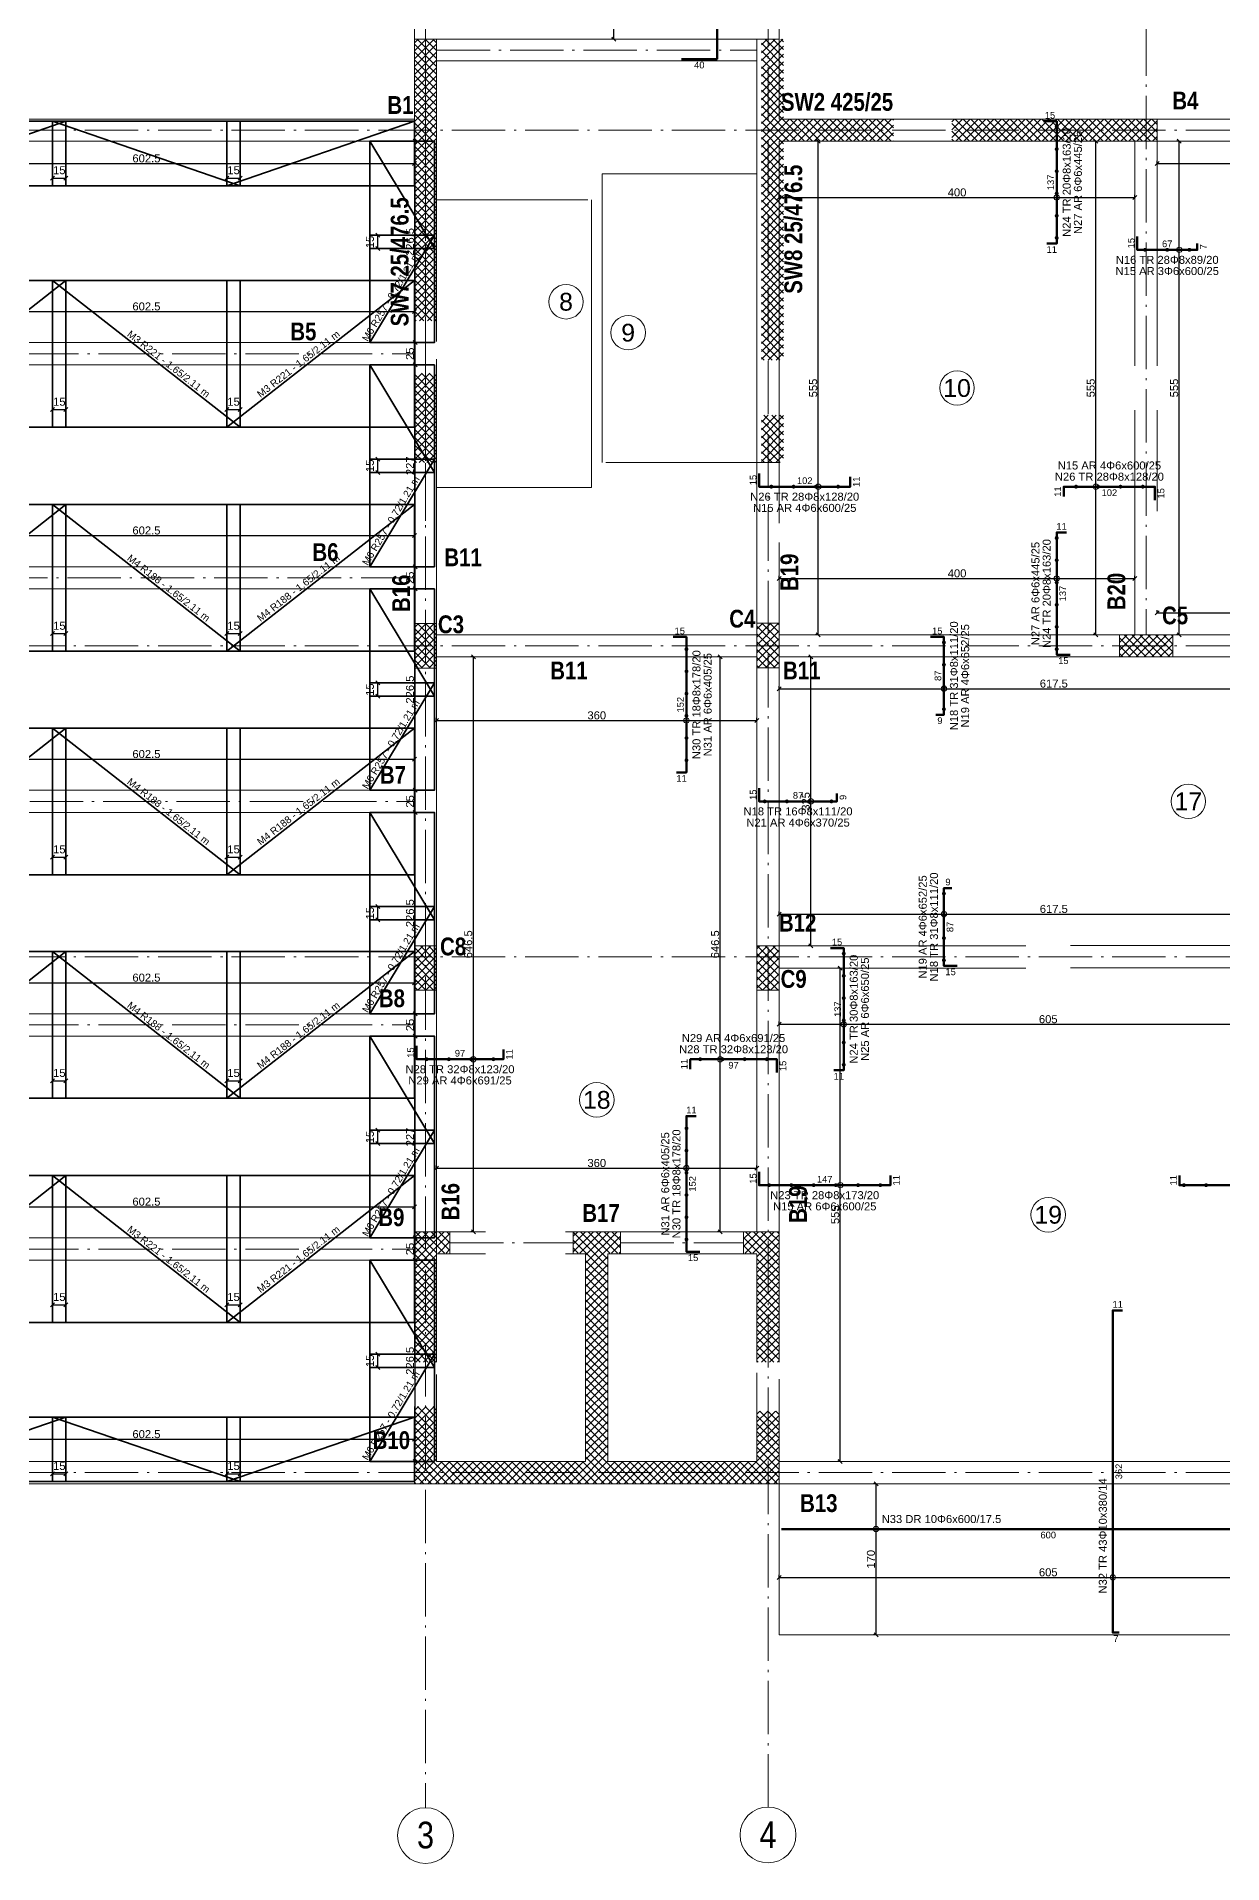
# Model space of a CAD drawing. Header units: millimetres. Extents: x -455 to 11942, y -2742 to 3320.
# Drawn here: x 7588 to 8921, y 158 to 2213 of the extents above; entities that cross this region are included whole.
import ezdxf
from ezdxf.enums import TextEntityAlignment as Align

# ---------------------------------------------------------------- set-up
doc = ezdxf.new("R2010")
doc.units = ezdxf.units.MM
doc.linetypes.add('DASHDOT', pattern=[82.5, 60, -10, 2.5, -10])
doc.linetypes.add('Solid Line copy-002', pattern=[82.5, 60, -10, 2.5, -10])
for name, color, linetype, lineweight in [('!Column', 10, 'Continuous', 50), ('!Hatch', 70, 'Continuous', 25), ('035', 30, 'Continuous', 30), ('Osi', 70, 'DASHDOT', 25), ('R-BARS-TOP', 5, 'Continuous', 50), ('R-DIM', 3, 'Continuous', 18), ('R-MESH-TOP', 140, 'Continuous', 35), ('R-TEXT', 7, 'Continuous', 18)]:
    doc.layers.add(name, color=color, linetype=linetype, lineweight=lineweight)
doc.layers.add('text', color=7, linetype='Continuous')
doc.styles.add('GENERATED_STYLE_2', font='ARIALN.TTF')
doc.styles.add('GENERATED_STYLE_3', font='ARIALNB.TTF')
doc.styles.add('RC_TEXT', font='arial.ttf')
doc.dimstyles.new('RC_DIM', dxfattribs={"dimtxt": 9, "dimasz": 4.5, "dimexe": 3, "dimexo": 0, "dimgap": 1.2, "dimtad": 1, "dimdec": 1, "dimdsep": 46, "dimtxsty": 'RC_TEXT', "dimblk": 'OBLIQUE', "dimcen": 2.5, "dimclrd": 3, "dimclre": 3, "dimclrt": 3, "dimazin": 3, "dimtfac": 1, "dimtmove": 2, "dimatfit": 3})

# ---------------------------------------------------------------- blocks, each defined once
blk = doc.blocks.new('FORMWORK_BACKGROUND')
at = {"layer": '!Hatch', "lineweight": 13}
h = blk.add_hatch(dxfattribs=at)
h.set_pattern_fill('ANSI37', color=8, scale=50)
h.set_pattern_definition([(45, (1555.457, 1600.075), (-4.41942, 4.41942), []), (135, (1555.457, 1600.075), (-4.41942, -4.41942), [])])
h.paths.add_polyline_path([(1580.4, 2210.6), (1567.9, 2210.6), (1567.9, 1827.3), (1580.4, 1827.3), (1580.4, 1834.7), (1567.9, 1834.7), (1567.9, 1893.7), (1580.4, 1893.7)])
h.paths.add_polyline_path([(1592.9, 2210.6), (1580.4, 2210.6), (1580.4, 1893.7), (1592.9, 1893.7)])
h.paths.add_polyline_path([(1580.4, 1734.1), (1592.9, 1734.1), (1592.9, 1834.7), (1580.4, 1834.7)])
h.paths.add_polyline_path([(1567.9, 1734.1), (1580.4, 1734.1), (1580.4, 1827.3), (1567.9, 1827.3)])
h = blk.add_hatch(dxfattribs=at)
h.set_pattern_fill('ANSI37', color=8, scale=50)
h.set_pattern_definition([(45, (1978.057, 1586.286), (-4.419417, 4.419417), []), (135, (1978.057, 1586.286), (-4.419417, -4.419417), [])])
h.paths.add_polyline_path([(2171.9, 2120.6), (2106.3, 2120.6), (2106.3, 2107.8), (2171.9, 2107.8)], flags=16)
h.paths.add_polyline_path([(2171.9, 2107.8), (2106.3, 2107.8), (2106.3, 2095.6), (2171.9, 2095.6)], flags=16)
h.paths.add_polyline_path([(2402.9, 2120.6), (2390.4, 2120.6), (2390.4, 2095.6), (2402.9, 2095.6)])
h.paths.add_polyline_path([(1957.9, 1849.3), (1970.5, 1849.3), (1970.5, 1787.6), (1957.9, 1787.6), (1957.9, 1766.1), (1957.9, 1766.1), (1957.9, 1788.6)], flags=16)
h.paths.add_polyline_path([(1970.5, 1849.3), (1982.9, 1849.3), (1982.9, 1787.6), (1970.5, 1787.6)], flags=16)
h.paths.add_polyline_path([(1957.9, 1734.1), (1982.9, 1734.1), (1982.9, 2095.6), (2390.4, 2095.6), (2390.4, 2120.6), (1982.9, 2120.6), (1982.9, 2210.6), (1957.9, 2210.6)])
h = blk.add_hatch(dxfattribs=at)
h.set_pattern_fill('ANSI37', color=8, scale=50)
h.set_pattern_definition([(45, (-894949.693, -493139.3046), (-4.419417382, 4.419417382), []), (135, (-894949.693, -493139.3046), (-4.419417382, -4.419417382), [])])
h.paths.add_polyline_path([(1580.4, 1553.1), (1567.9, 1553.1), (1567.9, 1528.1), (1580.4, 1528.1)])
h.paths.add_polyline_path([(1592.9, 1553.1), (1580.4, 1553.1), (1580.4, 1528.1), (1592.9, 1528.1)])
h.paths.add_polyline_path([(1580.4, 1528.1), (1580.4, 1505.4), (1592.9, 1505.4), (1592.9, 1528.1)])
h.paths.add_polyline_path([(1580.4, 1528.1), (1567.9, 1528.1), (1567.9, 1505.4), (1580.4, 1505.4)])
h.paths.add_polyline_path([(1580.4, 1505.4), (1567.9, 1505.4), (1567.9, 1503.1), (1580.4, 1503.1)])
h.paths.add_polyline_path([(1592.9, 1505.4), (1580.4, 1505.4), (1580.4, 1503.1), (1592.9, 1503.1)])
h = blk.add_hatch(dxfattribs=at)
h.set_pattern_fill('ANSI37', color=8, scale=50)
h.set_pattern_definition([(45, (-894544.699, -493139.0317), (-4.419417382, 4.419417382), []), (135, (-894544.699, -493139.0317), (-4.419417382, -4.419417382), [])])
h.paths.add_polyline_path([(1965.4, 1553.4), (1952.9, 1553.4), (1952.9, 1528.4), (1965.4, 1528.4)])
h.paths.add_polyline_path([(1977.9, 1553.4), (1965.4, 1553.4), (1965.4, 1528.4), (1977.9, 1528.4)])
h.paths.add_polyline_path([(1965.4, 1528.4), (1965.4, 1505.6), (1977.9, 1505.6), (1977.9, 1528.4)])
h.paths.add_polyline_path([(1965.4, 1528.4), (1952.9, 1528.4), (1952.9, 1505.6), (1965.4, 1505.6)])
h.paths.add_polyline_path([(1965.4, 1505.6), (1952.9, 1505.6), (1952.9, 1503.4), (1965.4, 1503.4)])
h.paths.add_polyline_path([(1977.9, 1505.6), (1965.4, 1505.6), (1965.4, 1503.4), (1977.9, 1503.4)])
h = blk.add_hatch(dxfattribs=at)
h.set_pattern_fill('ANSI37', color=8, scale=50)
h.set_pattern_definition([(45, (-895634.693, -493139.714), (-4.419417382, 4.419417382), []), (135, (-895634.693, -493139.714), (-4.419417382, -4.419417382), [])])
h.paths.add_polyline_path([(2420.4, 1528), (2420.4, 1540.6), (2360.4, 1540.6), (2360.4, 1528)])
h.paths.add_polyline_path([(2360.4, 1528), (2360.4, 1515.6), (2420.4, 1515.6), (2420.4, 1528)])
h = blk.add_hatch(dxfattribs=at)
h.set_pattern_fill('ANSI37', color=8, scale=50)
h.set_pattern_definition([(45, (-894949.697, -493471.8046), (-4.419417382, 4.419417382), []), (135, (-894949.697, -493471.8046), (-4.419417382, -4.419417382), [])])
h.paths.add_polyline_path([(1580.4, 1190.6), (1567.9, 1190.6), (1567.9, 1165.6), (1580.4, 1165.6)])
h.paths.add_polyline_path([(1592.9, 1190.6), (1580.4, 1190.6), (1580.4, 1165.6), (1592.9, 1165.6)])
h.paths.add_polyline_path([(1580.4, 1165.6), (1580.4, 1142.9), (1592.9, 1142.9), (1592.9, 1165.6)])
h.paths.add_polyline_path([(1580.4, 1165.6), (1567.9, 1165.6), (1567.9, 1142.9), (1580.4, 1142.9)])
h.paths.add_polyline_path([(1580.4, 1142.9), (1567.9, 1142.9), (1567.9, 1140.6), (1580.4, 1140.6)])
h.paths.add_polyline_path([(1592.9, 1142.9), (1580.4, 1142.9), (1580.4, 1140.6), (1592.9, 1140.6)])
h = blk.add_hatch(dxfattribs=at)
h.set_pattern_fill('ANSI37', color=8, scale=50)
h.set_pattern_definition([(45, (-894544.7005, -493471.8046), (-4.419417382, 4.419417382), []), (135, (-894544.7005, -493471.8046), (-4.419417382, -4.419417382), [])])
h.paths.add_polyline_path([(1965.4, 1190.6), (1952.9, 1190.6), (1952.9, 1165.6), (1965.4, 1165.6)])
h.paths.add_polyline_path([(1977.9, 1190.6), (1965.4, 1190.6), (1965.4, 1165.6), (1977.9, 1165.6)])
h.paths.add_polyline_path([(1965.4, 1165.6), (1965.4, 1142.9), (1977.9, 1142.9), (1977.9, 1165.6)])
h.paths.add_polyline_path([(1965.4, 1165.6), (1952.9, 1165.6), (1952.9, 1142.9), (1965.4, 1142.9)])
h.paths.add_polyline_path([(1965.4, 1142.9), (1952.9, 1142.9), (1952.9, 1140.6), (1965.4, 1140.6)])
h.paths.add_polyline_path([(1977.9, 1142.9), (1965.4, 1142.9), (1965.4, 1140.6), (1977.9, 1140.6)])
h = blk.add_hatch(dxfattribs=at)
h.set_pattern_fill('ANSI37', color=8, scale=50)
h.set_pattern_definition([(45, (-894949.708, -493039.025), (-4.419417382, 4.419417382), []), (135, (-894949.708, -493039.025), (-4.419417382, -4.419417382), [])])
h.paths.add_polyline_path([(1965.5, 598.5), (1580.4, 598.4), (1580.4, 585.6), (1965.5, 585.6)])
h.paths.add_polyline_path([(1580.4, 611), (1567.9, 611), (1567.9, 598.4), (1580.4, 598.4)])
h.paths.add_polyline_path([(1580.4, 598.4), (1567.9, 598.4), (1567.9, 585.6), (1567.9, 585.6), (1580.4, 585.6)])
h.paths.add_polyline_path([(1977.9, 598.5), (1965.5, 598.5), (1965.5, 585.6), (1977.9, 585.6), (1977.9, 586.3)])
h.paths.add_polyline_path([(1764.2, 781.6), (1781.6, 781.6)], flags=16)
h.paths.add_polyline_path([(1977.9, 667.3), (1965.5, 667.3), (1965.5, 598.5), (1977.9, 598.5)])
h.paths.add_polyline_path([(1580.4, 672.3), (1567.9, 672.3), (1567.9, 611), (1580.4, 611)])
h.paths.add_polyline_path([(1592.9, 672.3), (1580.4, 672.3), (1580.4, 611), (1592.9, 611)])
h.paths.add_polyline_path([(1607.9, 869.1), (1580.4, 869.1), (1580.4, 722.3), (1592.9, 722.3), (1592.9, 845.1), (1607.9, 845.1)])
h.paths.add_polyline_path([(1580.4, 869.1), (1567.9, 869.1), (1567.9, 722.3), (1580.4, 722.3)])
h.paths.add_polyline_path([(1965.5, 869.1), (1937.9, 869.1), (1937.9, 845.1), (1952.9, 845.1), (1952.9, 722.3), (1965.5, 722.3)])
h.paths.add_polyline_path([(1977.9, 869.1), (1965.5, 869.1), (1965.5, 722.3), (1977.9, 722.3)])
h.paths.add_polyline_path([(1799.4, 869.1), (1746.4, 869.1), (1746.4, 845.1), (1760.4, 845.1), (1760.4, 610.6), (1592.9, 610.6), (1580.4, 610.8), (1580.4, 598.4), (1965.5, 598.5), (1965.5, 667.3), (1952.9, 667.3), (1952.9, 610.6), (1785.4, 610.6), (1785.4, 845.1), (1799.4, 845.1)])
at = {"layer": '!Column', "color": 8, "lineweight": 13}
for p, q in [((1567.9, 2210.6), (1567.9, 1734.1)), ((1977.9, 2120.6), (2402.9, 2120.6)), ((2402.9, 2120.6), (2402.9, 2095.6)), ((2127.8, 2095.6), (1977.9, 2095.6)), ((2402.9, 2095.6), (2139.8, 2095.6)), ((1952.9, 1734.1), (1977.8, 1734.1)), ((1567.9, 869.1), (1607.9, 869.1)), ((1567.9, 869.1), (1567.9, 722.3)), ((1607.9, 869.1), (1607.9, 843.8)), ((1746.4, 869.1), (1799.4, 869.1)), ((1746.4, 869.1), (1746.4, 844.1)), ((1799.4, 869.1), (1799.4, 843.8)), ((1937.9, 869.1), (1977.9, 869.1)), ((1937.9, 869.1), (1937.9, 844.1)), ((1977.9, 869.1), (1977.9, 722.3)), ((1592.9, 844.1), (1592.9, 722.3)), ((1592.9, 843.8), (1592.9, 722.3)), ((1746.4, 844.1), (1760.4, 844.1)), ((1760.4, 844.1), (1760.4, 610.6)), ((1785.4, 844.1), (1785.4, 610.6)), ((1785.4, 844.1), (1799.4, 844.1)), ((1937.9, 844.1), (1952.9, 844.1)), ((1952.9, 843.8), (1952.9, 722.3)), ((1592.9, 708.3), (1592.9, 610.6)), ((1592.9, 708.3), (1592.9, 610.6)), ((1952.9, 710.3), (1952.9, 610.6)), ((1977.9, 703.3), (1977.9, 586.3)), ((1567.9, 672.3), (1567.9, 585.6)), ((1592.9, 610.6), (1760.4, 610.6)), ((1760.4, 610.6), (1592.9, 610.6)), ((1952.9, 610.6), (1785.4, 610.6)), ((1952.9, 610.6), (1785.4, 610.6)), ((1567.9, 585.6), (1977.9, 585.6))]:
    blk.add_line(p, q, dxfattribs=at)
for points in [[(1567.9, 1734.1), (1567.9, 2210.6), (1592.9, 2210.6), (1592.9, 1870.5)], [(1592.9, 2185.4), (1592.9, 2210.6), (1567.9, 2210.6), (1567.9, 2183.4)], [(1952.9, 1789.6), (1952.9, 2210.6), (1977.9, 2210.6), (1977.9, 2120.6)], [(1977.9, 2095.6), (1977.9, 1734.1)], [(1592.9, 1850.5), (1592.9, 1734.1)], [(1952.9, 1734.1), (1952.9, 1767.1)]]:
    blk.add_lwpolyline(points, dxfattribs=at)
for points in [[(1567.9, 1553.1), (1567.9, 1503.1), (1592.9, 1503.1), (1592.9, 1553.1)], [(1952.9, 1553.4), (1952.9, 1503.4), (1977.9, 1503.4), (1977.9, 1553.4)], [(2360.4, 1515.6), (2420.4, 1515.6), (2420.4, 1540.6), (2360.4, 1540.6)], [(1567.9, 1190.6), (1567.9, 1140.6), (1592.9, 1140.6), (1592.9, 1190.6)], [(1952.9, 1190.6), (1952.9, 1140.6), (1977.9, 1140.6), (1977.9, 1190.6)]]:
    blk.add_lwpolyline(points, close=True, dxfattribs=at)
at = {"layer": '035', "color": 8, "lineweight": 13}
for p, q in [((1567.9, 2423.8), (1567.9, 2210.6)), ((1977.9, 2423.8), (1977.9, 2210.6)), ((1567.9, 2210.6), (1977.9, 2210.6)), ((1592.9, 1874.7), (1592.9, 2206.3)), ((1567.9, 1553.4), (1567.9, 2190.6)), ((1592.9, 2186), (1952.9, 2186)), ((1952.9, 1551.6), (1952.9, 2190.6)), ((1977.9, 2190.6), (1977.9, 2190.6)), ((307.9, 2120.6), (1567.9, 2120.6)), ((1977.9, 2120.6), (3867.9, 2120.6)), ((2377.9, 1843.1), (2377.9, 2096.3)), ((2402.9, 1843.1), (2402.9, 2096.3)), ((970.4, 2095.6), (1567.9, 2095.6)), ((1977.9, 2095.6), (3842.9, 2095.6)), ((1778.9, 2059.1), (1952.9, 2059.1)), ((1778.9, 2059.1), (1778.9, 1734.1)), ((1592.9, 2029.6), (1762.9, 2029.6)), ((1766.9, 2029.6), (1766.9, 1706.1)), ((332.9, 1869.1), (1567.9, 1869.1)), ((332.9, 1844.1), (1567.9, 1844.1)), ((1592.9, 1553.4), (1592.9, 1848.2)), ((2377.9, 1540.6), (2377.9, 1793.1)), ((2402.9, 1679.6), (2402.9, 1793.1)), ((1977.8, 1666.1), (1977.8, 1767.1)), ((1782.9, 1734.1), (1952.9, 1734.1)), ((1592.9, 1706.1), (1766.9, 1706.1)), ((1977.9, 1541.4), (1977.9, 1644.2)), ((332.9, 1617.1), (1567.9, 1617.1)), ((332.9, 1592.1), (1567.9, 1592.1)), ((1952.9, 1540.6), (1592.9, 1540.6)), ((1977.9, 1540.6), (3867.9, 1540.6)), ((1567.9, 860.8), (1567.9, 1505.6)), ((1952.9, 1515.6), (1592.9, 1515.6)), ((1592.9, 829.1), (1592.9, 1505.6)), ((1952.9, 1170.9), (1952.9, 1503.4)), ((1977.9, 1515.6), (3842.9, 1515.6)), ((1977.9, 1170.9), (1977.9, 1503.4)), ((970.4, 1365.6), (1567.9, 1365.6)), ((970.4, 1340.6), (1567.9, 1340.6)), ((1952.9, 1190.6), (2255.4, 1190.6)), ((2305.4, 1190.9), (3538.9, 1190.9)), ((1977.9, 1165.6), (2255.4, 1165.6)), ((2305.4, 1165.9), (3538.9, 1165.9)), ((1952.9, 869.1), (1952.9, 1140.9)), ((1977.9, 869.1), (1977.9, 1140.9)), ((332.9, 1114.1), (1567.9, 1114.1)), ((332.9, 1089.1), (1567.9, 1089.1)), ((1567.9, 869.1), (1647.9, 869.1)), ((1737.9, 869.1), (1977.9, 869.1)), ((332.9, 862.1), (1567.9, 862.1)), ((1592.9, 844.1), (1647.9, 844.1)), ((1737.9, 844.1), (1746.4, 844.1)), ((1799.4, 844.1), (1937.9, 844.1)), ((332.9, 837.1), (1567.9, 837.1)), ((1977.9, 618.5), (1977.9, 631)), ((970.4, 610.6), (1567.9, 610.6)), ((1977.9, 610.6), (3842.9, 610.6)), ((688.9, 585.6), (3867.9, 585.6))]:
    blk.add_line(p, q, dxfattribs=at)
at = {"layer": '035', "color": 8, "linetype": 'Continuous', "lineweight": 13}
for p in [(1977.9, 586.3), (2582.9, 415.6)]:
    blk.add_line(p, (1977.9, 415.6), dxfattribs=at)
at = {"layer": '035', "color": 8, "lineweight": 13}
for centre, start, end in [((1952.9, 1599.2), 270, 359.9993), ((1978, 1541.4), 179.9993, 270)]:
    blk.add_arc(centre, 0.05, start, end, dxfattribs=at)
at = {"layer": 'Osi', "color": 8, "linetype": 'Solid Line copy-002', "lineweight": 13}
for p, q in [((1580.4, 2641.2), (1580.4, 221.3)), ((1965.4, 221.3), (1965.4, 2641.8)), ((2390.4, 2641.8), (2390.4, 1540.6)), ((1580.4, 2621.2), (1580.4, 1668.6)), ((1592.9, 2198.1), (1952.9, 2198.1)), ((124.9, 2108.1), (4063, 2108.1)), ((965.4, 1856.6), (1567.9, 1856.6)), ((1567.9, 1604.6), (333, 1604.6)), ((124.9, 1528.1), (4063, 1528.1)), ((970.4, 1353.1), (1567.9, 1353.1)), ((124.9, 1178.1), (4063, 1178.1)), ((965.4, 1101.6), (1567.9, 1101.6)), ((965.4, 849.6), (1567.9, 849.6)), ((1607.9, 856.6), (1746.4, 856.6)), ((1799.4, 856.6), (1937.9, 856.6)), ((124.9, 598.1), (4063, 598.1))]:
    blk.add_line(p, q, dxfattribs=at)
at = {"layer": 'Osi', "color": 8, "linetype": 'Continuous', "lineweight": 13}
for centre in [(1580.4, 189.8), (1965.4, 190.5)]:
    blk.add_circle(centre, 31.4, dxfattribs=at)
at = {"layer": '035', "color": 8, "linetype": 'Continuous', "lineweight": 13, "insert": (1622.6, 1637.6), "char_height": 20, "attachment_point": 2, "style": 'GENERATED_STYLE_3'}
blk.add_mtext('B11', dxfattribs=at)
at = {"layer": 'text', "color": 8, "linetype": 'Continuous', "lineweight": 13}
for s, insert, char_height, attachment_point, style in [('B1', (1552.2, 2146.4), 20, 2, 'GENERATED_STYLE_3'), ('SW2 425/25', (2043, 2149.9), 20, 2, 'GENERATED_STYLE_3'), ('B4', (2434.6, 2151.4), 20, 2, 'GENERATED_STYLE_3'), ('B5', (1443.1, 1891.7), 20, 2, 'GENERATED_STYLE_3'), ('B6', (1467.9, 1643.5), 20, 2, 'GENERATED_STYLE_3'), ('C3', (1609, 1562.3), 20, 2, 'GENERATED_STYLE_3'), ('C4', (1936.5, 1568.6), 20, 2, 'GENERATED_STYLE_3'), ('C5', (2423, 1572.3), 20, 2, 'GENERATED_STYLE_3'), ('B11', (1741.6, 1510.3), 20, 2, 'GENERATED_STYLE_3'), ('B11', (2003.3, 1510.3), 20, 2, 'GENERATED_STYLE_3'), ('B7', (1543.8, 1392.9), 20, 2, 'GENERATED_STYLE_3'), ('B12', (1998.7, 1226.7), 20, 2, 'GENERATED_STYLE_3'), ('C8', (1611.4, 1199.9), 20, 2, 'GENERATED_STYLE_3'), ('C9', (1994.2, 1163.4), 20, 2, 'GENERATED_STYLE_3'), ('B8', (1542.6, 1141.6), 20, 2, 'GENERATED_STYLE_3'), ('B9', (1542, 895.3), 20, 2, 'GENERATED_STYLE_3'), ('B17', (1777.7, 900.1), 20, 2, 'GENERATED_STYLE_3'), ('B10', (1542, 644.6), 20, 2, 'GENERATED_STYLE_3'), ('B13', (2022.5, 573.8), 20, 2, 'GENERATED_STYLE_3'), ('3', (1580.4, 190.2), 30, 5, 'GENERATED_STYLE_2'), ('4', (1965.4, 190.9), 30, 5, 'GENERATED_STYLE_2')]:
    blk.add_mtext(s, dxfattribs=dict(at, insert=insert, char_height=char_height, attachment_point=attachment_point, style=style))
at = {"layer": 'text', "color": 8, "linetype": 'Continuous', "lineweight": 13, "char_height": 20, "attachment_point": 2, "rotation": 90, "style": 'GENERATED_STYLE_3'}
for s, insert in [('SW8 25/476.5', (1983.8, 1996.7)), ('SW7 25/476.5', (1541.3, 1960)), ('B19', (1979.4, 1610.8)), ('B16', (1543, 1587.2)), ('B20', (2347, 1589.2)), ('B16', (1598.4, 902.8)), ('B19', (1989.1, 900))]:
    blk.add_mtext(s, dxfattribs=dict(at, insert=insert))
blk = doc.blocks.new('_Oblique')
at = {"color": 0, "linetype": 'ByBlock', "lineweight": -2}
blk.add_line((-0.5, -0.5), (0.5, 0.5), dxfattribs=at)

msp = doc.modelspace()

# ---------------------------------------------------------------- hatches: boundary and pattern name
at = {"layer": 'R-BARS-TOP'}
h = msp.add_hatch(color=7, dxfattribs=at)
h.dxf.hatch_style = 1
edge = h.paths.add_edge_path()
edge.add_arc((8734.9, 2111.85), 2.2, 0, 360)
h = msp.add_hatch(color=7, dxfattribs=at)
h.dxf.hatch_style = 1
edge = h.paths.add_edge_path()
edge.add_arc((8734.9, 2086.85), 2.2, 0, 360)
h = msp.add_hatch(color=7, dxfattribs=at)
h.dxf.hatch_style = 1
edge = h.paths.add_edge_path()
edge.add_arc((8734.9, 2061.85), 2.2, 0, 360)
h = msp.add_hatch(color=7, dxfattribs=at)
h.dxf.hatch_style = 1
edge = h.paths.add_edge_path()
edge.add_arc((8734.9, 2036.85), 2.2, 0, 360)
h = msp.add_hatch(color=7, dxfattribs=at)
h.dxf.hatch_style = 1
edge = h.paths.add_edge_path()
edge.add_arc((8734.9, 2011.85), 2.2, 0, 360)
h = msp.add_hatch(color=7, dxfattribs=at)
h.dxf.hatch_style = 1
edge = h.paths.add_edge_path()
edge.add_arc((8734.9, 1986.85), 2.2, 0, 360)
h = msp.add_hatch(color=7, dxfattribs=at)
h.dxf.hatch_style = 1
edge = h.paths.add_edge_path()
edge.add_arc((8834.15, 1973.5), 2.2, 0, 360)
h = msp.add_hatch(color=7, dxfattribs=at)
h.dxf.hatch_style = 1
edge = h.paths.add_edge_path()
edge.add_arc((8859.15, 1973.5), 2.2, 0, 360)
h = msp.add_hatch(color=7, dxfattribs=at)
h.dxf.hatch_style = 1
edge = h.paths.add_edge_path()
edge.add_arc((8884.15, 1973.5), 2.2, 0, 360)
h = msp.add_hatch(color=7, dxfattribs=at)
h.dxf.hatch_style = 1
edge = h.paths.add_edge_path()
edge.add_arc((8414.15, 1707.1), 2.2, 0, 360)
h = msp.add_hatch(color=7, dxfattribs=at)
h.dxf.hatch_style = 1
edge = h.paths.add_edge_path()
edge.add_arc((8439.15, 1707.1), 2.2, 0, 360)
h = msp.add_hatch(color=7, dxfattribs=at)
h.dxf.hatch_style = 1
edge = h.paths.add_edge_path()
edge.add_arc((8464.15, 1707.1), 2.2, 0, 360)
h = msp.add_hatch(color=7, dxfattribs=at)
h.dxf.hatch_style = 1
edge = h.paths.add_edge_path()
edge.add_arc((8489.15, 1707.1), 2.2, 0, 360)
h = msp.add_hatch(color=7, dxfattribs=at)
h.dxf.hatch_style = 1
edge = h.paths.add_edge_path()
edge.add_arc((8756.65, 1707.1), 2.2, 0, 360)
h = msp.add_hatch(color=7, dxfattribs=at)
h.dxf.hatch_style = 1
edge = h.paths.add_edge_path()
edge.add_arc((8781.65, 1707.1), 2.2, 0, 360)
h = msp.add_hatch(color=7, dxfattribs=at)
h.dxf.hatch_style = 1
edge = h.paths.add_edge_path()
edge.add_arc((8806.65, 1707.1), 2.2, 0, 360)
h = msp.add_hatch(color=7, dxfattribs=at)
h.dxf.hatch_style = 1
edge = h.paths.add_edge_path()
edge.add_arc((8831.65, 1707.1), 2.2, 0, 360)
h = msp.add_hatch(color=7, dxfattribs=at)
h.dxf.hatch_style = 1
edge = h.paths.add_edge_path()
edge.add_arc((8734.9, 1649.35), 2.2, 0, 360)
h = msp.add_hatch(color=7, dxfattribs=at)
h.dxf.hatch_style = 1
edge = h.paths.add_edge_path()
edge.add_arc((8734.9, 1624.35), 2.2, 0, 360)
h = msp.add_hatch(color=7, dxfattribs=at)
h.dxf.hatch_style = 1
edge = h.paths.add_edge_path()
edge.add_arc((8734.9, 1599.35), 2.2, 0, 360)
h = msp.add_hatch(color=7, dxfattribs=at)
h.dxf.hatch_style = 1
edge = h.paths.add_edge_path()
edge.add_arc((8734.9, 1574.35), 2.2, 0, 360)
h = msp.add_hatch(color=7, dxfattribs=at)
h.dxf.hatch_style = 1
edge = h.paths.add_edge_path()
edge.add_arc((8734.9, 1549.35), 2.2, 0, 360)
h = msp.add_hatch(color=7, dxfattribs=at)
h.dxf.hatch_style = 1
edge = h.paths.add_edge_path()
edge.add_arc((8318.7, 1524.35), 2.2, 0, 360)
h = msp.add_hatch(color=7, dxfattribs=at)
h.dxf.hatch_style = 1
edge = h.paths.add_edge_path()
edge.add_arc((8608.15, 1531.85), 2.2, 0, 360)
h = msp.add_hatch(color=7, dxfattribs=at)
h.dxf.hatch_style = 1
edge = h.paths.add_edge_path()
edge.add_arc((8734.9, 1524.35), 2.2, 0, 360)
h = msp.add_hatch(color=7, dxfattribs=at)
h.dxf.hatch_style = 1
edge = h.paths.add_edge_path()
edge.add_arc((8318.7, 1499.35), 2.2, 0, 360)
h = msp.add_hatch(color=7, dxfattribs=at)
h.dxf.hatch_style = 1
edge = h.paths.add_edge_path()
edge.add_arc((8608.15, 1506.85), 2.2, 0, 360)
h = msp.add_hatch(color=7, dxfattribs=at)
h.dxf.hatch_style = 1
edge = h.paths.add_edge_path()
edge.add_arc((8608.15, 1481.85), 2.2, 0, 360)
h = msp.add_hatch(color=7, dxfattribs=at)
h.dxf.hatch_style = 1
edge = h.paths.add_edge_path()
edge.add_arc((8318.7, 1474.35), 2.2, 0, 360)
h = msp.add_hatch(color=7, dxfattribs=at)
h.dxf.hatch_style = 1
edge = h.paths.add_edge_path()
edge.add_arc((8608.15, 1456.85), 2.2, 0, 360)
h = msp.add_hatch(color=7, dxfattribs=at)
h.dxf.hatch_style = 1
edge = h.paths.add_edge_path()
edge.add_arc((8318.7, 1449.35), 2.2, 0, 360)
h = msp.add_hatch(color=7, dxfattribs=at)
h.dxf.hatch_style = 1
edge = h.paths.add_edge_path()
edge.add_arc((8318.7, 1424.35), 2.2, 0, 360)
h = msp.add_hatch(color=7, dxfattribs=at)
h.dxf.hatch_style = 1
edge = h.paths.add_edge_path()
edge.add_arc((8318.7, 1399.35), 2.2, 0, 360)
h = msp.add_hatch(color=7, dxfattribs=at)
h.dxf.hatch_style = 1
edge = h.paths.add_edge_path()
edge.add_arc((8406.65, 1353.1), 2.2, 0, 360)
h = msp.add_hatch(color=7, dxfattribs=at)
h.dxf.hatch_style = 1
edge = h.paths.add_edge_path()
edge.add_arc((8431.65, 1353.1), 2.2, 0, 360)
h = msp.add_hatch(color=7, dxfattribs=at)
h.dxf.hatch_style = 1
edge = h.paths.add_edge_path()
edge.add_arc((8456.65, 1353.1), 2.2, 0, 360)
h = msp.add_hatch(color=7, dxfattribs=at)
h.dxf.hatch_style = 1
edge = h.paths.add_edge_path()
edge.add_arc((8481.65, 1353.1), 2.2, 0, 360)
h = msp.add_hatch(color=7, dxfattribs=at)
h.dxf.hatch_style = 1
edge = h.paths.add_edge_path()
edge.add_arc((8608.15, 1249.35), 2.2, 0, 360)
h = msp.add_hatch(color=7, dxfattribs=at)
h.dxf.hatch_style = 1
edge = h.paths.add_edge_path()
edge.add_arc((8608.15, 1224.35), 2.2, 0, 360)
h = msp.add_hatch(color=7, dxfattribs=at)
h.dxf.hatch_style = 1
edge = h.paths.add_edge_path()
edge.add_arc((8608.15, 1199.35), 2.2, 0, 360)
h = msp.add_hatch(color=7, dxfattribs=at)
h.dxf.hatch_style = 1
edge = h.paths.add_edge_path()
edge.add_arc((8495.5, 1181.85), 2.2, 0, 360)
h = msp.add_hatch(color=7, dxfattribs=at)
h.dxf.hatch_style = 1
edge = h.paths.add_edge_path()
edge.add_arc((8608.15, 1174.35), 2.2, 0, 360)
h = msp.add_hatch(color=7, dxfattribs=at)
h.dxf.hatch_style = 1
edge = h.paths.add_edge_path()
edge.add_arc((8495.5, 1156.85), 2.2, 0, 360)
h = msp.add_hatch(color=7, dxfattribs=at)
h.dxf.hatch_style = 1
edge = h.paths.add_edge_path()
edge.add_arc((8495.5, 1131.85), 2.2, 0, 360)
h = msp.add_hatch(color=7, dxfattribs=at)
h.dxf.hatch_style = 1
edge = h.paths.add_edge_path()
edge.add_arc((8495.5, 1106.85), 2.2, 0, 360)
h = msp.add_hatch(color=7, dxfattribs=at)
h.dxf.hatch_style = 1
edge = h.paths.add_edge_path()
edge.add_arc((8495.5, 1081.85), 2.2, 0, 360)
h = msp.add_hatch(color=7, dxfattribs=at)
h.dxf.hatch_style = 1
edge = h.paths.add_edge_path()
edge.add_arc((8026.65, 1063.05), 2.2, 0, 360)
h = msp.add_hatch(color=7, dxfattribs=at)
h.dxf.hatch_style = 1
edge = h.paths.add_edge_path()
edge.add_arc((8051.65, 1063.05), 2.2, 0, 360)
h = msp.add_hatch(color=7, dxfattribs=at)
h.dxf.hatch_style = 1
edge = h.paths.add_edge_path()
edge.add_arc((8076.65, 1063.05), 2.2, 0, 360)
h = msp.add_hatch(color=7, dxfattribs=at)
h.dxf.hatch_style = 1
edge = h.paths.add_edge_path()
edge.add_arc((8101.65, 1063.05), 2.2, 0, 360)
h = msp.add_hatch(color=7, dxfattribs=at)
h.dxf.hatch_style = 1
edge = h.paths.add_edge_path()
edge.add_arc((8334.15, 1063.05), 2.2, 0, 360)
h = msp.add_hatch(color=7, dxfattribs=at)
h.dxf.hatch_style = 1
edge = h.paths.add_edge_path()
edge.add_arc((8359.15, 1063.05), 2.2, 0, 360)
h = msp.add_hatch(color=7, dxfattribs=at)
h.dxf.hatch_style = 1
edge = h.paths.add_edge_path()
edge.add_arc((8384.15, 1063.05), 2.2, 0, 360)
h = msp.add_hatch(color=7, dxfattribs=at)
h.dxf.hatch_style = 1
edge = h.paths.add_edge_path()
edge.add_arc((8409.15, 1063.05), 2.2, 0, 360)
h = msp.add_hatch(color=7, dxfattribs=at)
h.dxf.hatch_style = 1
edge = h.paths.add_edge_path()
edge.add_arc((8495.5, 1056.85), 2.2, 0, 360)
h = msp.add_hatch(color=7, dxfattribs=at)
h.dxf.hatch_style = 1
edge = h.paths.add_edge_path()
edge.add_arc((8318.7, 985.35), 2.2, 0, 360)
h = msp.add_hatch(color=7, dxfattribs=at)
h.dxf.hatch_style = 1
edge = h.paths.add_edge_path()
edge.add_arc((8318.7, 960.35), 2.2, 0, 360)
h = msp.add_hatch(color=7, dxfattribs=at)
h.dxf.hatch_style = 1
edge = h.paths.add_edge_path()
edge.add_arc((8318.7, 935.35), 2.2, 0, 360)
h = msp.add_hatch(color=7, dxfattribs=at)
h.dxf.hatch_style = 1
edge = h.paths.add_edge_path()
edge.add_arc((8318.7, 910.35), 2.2, 0, 360)
h = msp.add_hatch(color=7, dxfattribs=at)
h.dxf.hatch_style = 1
edge = h.paths.add_edge_path()
edge.add_arc((8411.65, 921.4), 2.2, 0, 360)
h = msp.add_hatch(color=7, dxfattribs=at)
h.dxf.hatch_style = 1
edge = h.paths.add_edge_path()
edge.add_arc((8436.65, 921.4), 2.2, 0, 360)
h = msp.add_hatch(color=7, dxfattribs=at)
h.dxf.hatch_style = 1
edge = h.paths.add_edge_path()
edge.add_arc((8461.65, 921.4), 2.2, 0, 360)
h = msp.add_hatch(color=7, dxfattribs=at)
h.dxf.hatch_style = 1
edge = h.paths.add_edge_path()
edge.add_arc((8486.65, 921.4), 2.2, 0, 360)
h = msp.add_hatch(color=7, dxfattribs=at)
h.dxf.hatch_style = 1
edge = h.paths.add_edge_path()
edge.add_arc((8511.65, 921.4), 2.2, 0, 360)
h = msp.add_hatch(color=7, dxfattribs=at)
h.dxf.hatch_style = 1
edge = h.paths.add_edge_path()
edge.add_arc((8536.65, 921.4), 2.2, 0, 360)
h = msp.add_hatch(color=7, dxfattribs=at)
h.dxf.hatch_style = 1
edge = h.paths.add_edge_path()
edge.add_arc((8877.9, 921.4), 2.2, 0, 360)
h = msp.add_hatch(color=7, dxfattribs=at)
h.dxf.hatch_style = 1
edge = h.paths.add_edge_path()
edge.add_arc((8902.9, 921.4), 2.2, 0, 360)
h = msp.add_hatch(color=7, dxfattribs=at)
h.dxf.hatch_style = 1
edge = h.paths.add_edge_path()
edge.add_arc((8318.7, 885.35), 2.2, 0, 360)
h = msp.add_hatch(color=7, dxfattribs=at)
h.dxf.hatch_style = 1
edge = h.paths.add_edge_path()
edge.add_arc((8318.7, 860.35), 2.2, 0, 360)

# ---------------------------------------------------------------- linework, layer by layer
for points in [[(8342.15, 2420.6), (8353.15, 2420.6), (8353.15, 2188.1), (8313.15, 2188.1)], [(8719.9, 2118.1), (8734.9, 2118.1), (8734.9, 1980.6), (8723.9, 1980.6)], [(8825.4, 1988.5), (8825.4, 1973.5), (8892.9, 1973.5), (8892.9, 1980.5)], [(8400.4, 1722.1), (8400.4, 1707.1), (8502.9, 1707.1), (8502.9, 1718.1)], [(8845.4, 1692.1), (8845.4, 1707.1), (8742.9, 1707.1), (8742.9, 1696.1)], [(8749.9, 1518.1), (8734.9, 1518.1), (8734.9, 1655.6), (8745.9, 1655.6)], [(8303.7, 1538.1), (8318.7, 1538.1), (8318.7, 1385.6), (8307.7, 1385.6)], [(8593.15, 1538.1), (8608.15, 1538.1), (8608.15, 1450.6), (8599.15, 1450.6)], [(8400.4, 1368.1), (8400.4, 1353.1), (8487.9, 1353.1), (8487.9, 1362.1)], [(8623.15, 1168.1), (8608.15, 1168.1), (8608.15, 1255.6), (8617.15, 1255.6)], [(8480.5, 1188.1), (8495.5, 1188.1), (8495.5, 1050.6), (8484.5, 1050.6)], [(8015.4, 1078.05), (8015.4, 1063.05), (8112.9, 1063.05), (8112.9, 1074.05)], [(8420.4, 1048.05), (8420.4, 1063.05), (8322.9, 1063.05), (8322.9, 1052.05)], [(8333.7, 846.6), (8318.7, 846.6), (8318.7, 999.1), (8329.7, 999.1)], [(8400.4, 936.4), (8400.4, 921.4), (8547.9, 921.4), (8547.9, 932.4)], [(8872.9, 932.4), (8872.9, 921.4), (9207.9, 921.4), (9207.9, 932.4)], [(8805, 418.1), (8798, 418.1), (8798, 780.6), (8809, 780.6)], [(8425.4, 534.6), (9025.4, 534.6)]]:
    msp.add_lwpolyline(points, dxfattribs=at)
at = {"layer": 'R-DIM'}
for centre in [(8734.9, 2032.35), (8872.65, 1973.5), (8466.9, 1707.1), (8778.9, 1707.1), (8734.9, 1603.85), (8608.15, 1479.85), (8318.7, 1444.1), (8458.65, 1353.1), (8608.15, 1226.35), (8495.5, 1102.35), (8079.15, 1063.05), (8356.65, 1063.05), (8318.7, 940.6), (8491.65, 921.4), (8531.8, 534.6), (8798, 480.2)]:
    msp.add_circle(centre, 3, dxfattribs=at)
at = {"layer": 'R-MESH-TOP'}
for p, q in [((7410.4, 2045.6), (7621.23, 2118.1)), ((7606.23, 2118.1), (7817.07, 2045.6)), ((7802.07, 2045.6), (8012.9, 2118.1)), ((7962.9, 2095.6), (8035.4, 1974.85)), ((7962.9, 1869.1), (8035.4, 1989.85)), ((7410.4, 1774.1), (7621.23, 1939.1)), ((7606.23, 1939.1), (7817.07, 1774.1)), ((7802.07, 1774.1), (8012.9, 1939.1)), ((7962.9, 1844.1), (8035.4, 1723.1)), ((7962.9, 1617.1), (8035.4, 1738.1)), ((7410.4, 1522.1), (7621.23, 1687.1)), ((7606.23, 1687.1), (7817.07, 1522.1)), ((7802.07, 1522.1), (8012.9, 1687.1)), ((7962.9, 1592.1), (8035.4, 1471.35)), ((7962.9, 1365.6), (8035.4, 1486.35)), ((7410.4, 1270.6), (7621.23, 1435.6)), ((7606.23, 1435.6), (7817.07, 1270.6)), ((7802.07, 1270.6), (8012.9, 1435.6)), ((7962.9, 1340.6), (8035.4, 1219.85)), ((7962.9, 1114.1), (8035.4, 1234.85)), ((7410.4, 1019.1), (7621.23, 1184.1)), ((7606.23, 1184.1), (7817.07, 1019.1)), ((7802.07, 1019.1), (8012.9, 1184.1)), ((7962.9, 1089.1), (8035.4, 968.1)), ((7962.9, 862.1), (8035.4, 983.1)), ((7410.4, 767.1), (7621.23, 932.1)), ((7606.23, 932.1), (7817.07, 767.1)), ((7802.07, 767.1), (8012.9, 932.1)), ((7962.9, 837.1), (8035.4, 716.35)), ((7962.9, 610.6), (8035.4, 731.35)), ((7410.4, 588.1), (7621.23, 660.6)), ((7606.23, 660.6), (7817.07, 588.1)), ((7802.07, 588.1), (8012.9, 660.6))]:
    msp.add_line(p, q, dxfattribs=at)
for points in [[(7410.4, 2045.6), (7621.23, 2045.6), (7621.23, 2118.1), (7410.4, 2118.1)], [(7606.23, 2045.6), (7817.07, 2045.6), (7817.07, 2118.1), (7606.23, 2118.1)], [(7802.07, 2045.6), (8012.9, 2045.6), (8012.9, 2118.1), (7802.07, 2118.1)], [(7962.9, 1974.85), (8035.4, 1974.85), (8035.4, 2095.6), (7962.9, 2095.6)], [(7962.9, 1869.1), (8035.4, 1869.1), (8035.4, 1989.85), (7962.9, 1989.85)], [(7410.4, 1774.1), (7621.23, 1774.1), (7621.23, 1939.1), (7410.4, 1939.1)], [(7606.23, 1774.1), (7817.07, 1774.1), (7817.07, 1939.1), (7606.23, 1939.1)], [(7802.07, 1774.1), (8012.9, 1774.1), (8012.9, 1939.1), (7802.07, 1939.1)], [(7962.9, 1723.1), (8035.4, 1723.1), (8035.4, 1844.1), (7962.9, 1844.1)], [(7962.9, 1617.1), (8035.4, 1617.1), (8035.4, 1738.1), (7962.9, 1738.1)], [(7410.4, 1522.1), (7621.23, 1522.1), (7621.23, 1687.1), (7410.4, 1687.1)], [(7606.23, 1522.1), (7817.07, 1522.1), (7817.07, 1687.1), (7606.23, 1687.1)], [(7802.07, 1522.1), (8012.9, 1522.1), (8012.9, 1687.1), (7802.07, 1687.1)], [(7962.9, 1471.35), (8035.4, 1471.35), (8035.4, 1592.1), (7962.9, 1592.1)], [(7962.9, 1365.6), (8035.4, 1365.6), (8035.4, 1486.35), (7962.9, 1486.35)], [(7410.4, 1270.6), (7621.23, 1270.6), (7621.23, 1435.6), (7410.4, 1435.6)], [(7606.23, 1270.6), (7817.07, 1270.6), (7817.07, 1435.6), (7606.23, 1435.6)], [(7802.07, 1270.6), (8012.9, 1270.6), (8012.9, 1435.6), (7802.07, 1435.6)], [(7962.9, 1219.85), (8035.4, 1219.85), (8035.4, 1340.6), (7962.9, 1340.6)], [(7962.9, 1114.1), (8035.4, 1114.1), (8035.4, 1234.85), (7962.9, 1234.85)], [(7410.4, 1019.1), (7621.23, 1019.1), (7621.23, 1184.1), (7410.4, 1184.1)], [(7606.23, 1019.1), (7817.07, 1019.1), (7817.07, 1184.1), (7606.23, 1184.1)], [(7802.07, 1019.1), (8012.9, 1019.1), (8012.9, 1184.1), (7802.07, 1184.1)], [(7962.9, 968.1), (8035.4, 968.1), (8035.4, 1089.1), (7962.9, 1089.1)], [(7962.9, 862.1), (8035.4, 862.1), (8035.4, 983.1), (7962.9, 983.1)], [(7410.4, 767.1), (7621.23, 767.1), (7621.23, 932.1), (7410.4, 932.1)], [(7606.23, 767.1), (7817.07, 767.1), (7817.07, 932.1), (7606.23, 932.1)], [(7802.07, 767.1), (8012.9, 767.1), (8012.9, 932.1), (7802.07, 932.1)], [(7962.9, 716.35), (8035.4, 716.35), (8035.4, 837.1), (7962.9, 837.1)], [(7962.9, 610.6), (8035.4, 610.6), (8035.4, 731.35), (7962.9, 731.35)], [(7410.4, 588.1), (7621.23, 588.1), (7621.23, 660.6), (7410.4, 660.6)], [(7606.23, 588.1), (7817.07, 588.1), (7817.07, 660.6), (7606.23, 660.6)], [(7802.07, 588.1), (8012.9, 588.1), (8012.9, 660.6), (7802.07, 660.6)]]:
    msp.add_lwpolyline(points, close=True, dxfattribs=at)
at = {"layer": 'R-TEXT'}
for centre in [(8183.33, 1915.09), (8253.17, 1880.34), (8622.9, 1818.1), (8882.9, 1353.1), (8217.9, 1017.35), (8725.4, 888.1)]:
    msp.add_circle(centre, 19.4, dxfattribs=at)

# ---------------------------------------------------------------- block references
msp.add_blockref('FORMWORK_BACKGROUND', (6445, 0))

# ---------------------------------------------------------------- texts
at = {"layer": 'R-TEXT', "style": 'RC_TEXT'}
for s, height, p in [('40', 7.5, (8333.15, 2181.35)), ('15', 7.5, (8727.4, 2124.85)), ('11', 7.5, (8729.4, 1973.85)), ('67', 7.5, (8859.15, 1980.25)), ('N15 AR 3Φ6x600/25', 9, (8859.15, 1949.65)), ('N16 TR 28Φ8x89/20', 9, (8859.15, 1962.25)), ('8', 20, (8183.33, 1915.09)), ('9', 20, (8253.17, 1880.34)), ('10', 20, (8622.9, 1818.1)), ('N15 AR 4Φ6x600/25', 9, (8794.15, 1730.95)), ('102', 7.5, (8451.65, 1713.85)), ('N26 TR 28Φ8x128/20', 9, (8794.15, 1718.35)), ('N26 TR 28Φ8x128/20', 9, (8451.65, 1695.85)), ('N15 AR 4Φ6x600/25', 9, (8451.65, 1683.25)), ('102', 7.5, (8794.15, 1700.35)), ('11', 7.5, (8740.4, 1662.35)), ('15', 7.5, (8311.2, 1544.85)), ('15', 7.5, (8600.65, 1544.85)), ('15', 7.5, (8742.4, 1511.35)), ('9', 7.5, (8603.65, 1443.85)), ('11', 7.5, (8313.2, 1378.85)), ('87', 7.5, (8444.15, 1359.85)), ('17', 20, (8882.9, 1353.1)), ('N18 TR 16Φ8x111/20', 9, (8444.15, 1341.85)), ('N21 AR 4Φ6x370/25', 9, (8444.15, 1329.25)), ('9', 7.5, (8612.65, 1262.35)), ('15', 7.5, (8488, 1194.85)), ('15', 7.5, (8615.65, 1161.35)), ('N29 AR 4Φ6x691/25', 9, (8371.65, 1086.9)), ('97', 7.5, (8064.15, 1069.8)), ('N28 TR 32Φ8x123/20', 9, (8371.65, 1074.3)), ('N28 TR 32Φ8x123/20', 9, (8064.15, 1051.8)), ('97', 7.5, (8371.65, 1056.3)), ('N29 AR 4Φ6x691/25', 9, (8064.15, 1039.2)), ('18', 20, (8217.9, 1017.35)), ('11', 7.5, (8490, 1043.85)), ('11', 7.5, (8324.2, 1005.85)), ('147', 7.5, (8474.15, 928.15)), ('N23 TR 28Φ8x173/20', 9, (8474.15, 910.15)), ('N15 AR 6Φ6x600/25', 9, (8474.15, 897.55)), ('19', 20, (8725.4, 888.1)), ('15', 7.5, (8326.2, 839.85)), ('11', 7.5, (8803.5, 787.35)), ('N33 DR 10Φ6x600/17.5', 9, (8605.4, 545.85)), ('600', 7.5, (8725.4, 527.85)), ('7', 7.5, (8801.5, 411.35))]:
    msp.add_text(s, height=height, dxfattribs=at).set_placement(p, align=Align.MIDDLE_CENTER)
for s, height, rotation, p in [('N24 TR 20Φ8x163/20', 9, 90, (8746.15, 2049.35)), ('N27 AR 6Φ6x445/25', 9, 90, (8758.75, 2049.35)), ('137', 7.5, 90, (8728.15, 2049.35)), ('15', 7.5, 90, (8818.65, 1981)), ('7', 7.5, 90, (8899.65, 1977)), ('M6 R257 - 0.72/1.21 m', 8, 59.0188, (7986.41, 1920.69)), ('M3 R221 - 1.65/2.11 m', 8, 321.95296, (7736.68, 1845.14)), ('M3 R221 - 1.65/2.11 m', 8, 38.04704, (7882.46, 1845.14)), ('M6 R257 - 0.72/1.21 m', 8, 59.07107, (7986.41, 1668.79)), ('15', 7.5, 90, (8393.65, 1714.6)), ('11', 7.5, 90, (8509.65, 1712.6)), ('11', 7.5, 90, (8736.15, 1701.6)), ('15', 7.5, 90, (8852.15, 1699.6)), ('N27 AR 6Φ6x445/25', 9, 90, (8711.05, 1586.85)), ('N24 TR 20Φ8x163/20', 9, 90, (8723.65, 1586.85)), ('M4 R188 - 1.65/2.11 m', 8, 321.95296, (7736.68, 1593.14)), ('M4 R188 - 1.65/2.11 m', 8, 38.04704, (7882.46, 1593.14)), ('137', 7.5, 90, (8741.65, 1586.85)), ('N18 TR 31Φ8x111/20', 9, 90, (8619.4, 1494.35)), ('N19 AR 4Φ6x652/25', 9, 90, (8632, 1494.35)), ('N30 TR 18Φ8x178/20', 9, 90, (8329.95, 1461.85)), ('N31 AR 6Φ6x405/25', 9, 90, (8342.55, 1461.85)), ('87', 7.5, 90, (8601.4, 1494.35)), ('M6 R257 - 0.72/1.21 m', 8, 59.0188, (7986.41, 1417.19)), ('152', 7.5, 90, (8311.95, 1461.85)), ('M4 R188 - 1.65/2.11 m', 8, 321.95296, (7736.68, 1341.64)), ('M4 R188 - 1.65/2.11 m', 8, 38.04704, (7882.46, 1341.64)), ('15', 7.5, 90, (8393.65, 1360.6)), ('9', 7.5, 90, (8494.65, 1357.6)), ('N19 AR 4Φ6x652/25', 9, 90, (8584.3, 1211.85)), ('N18 TR 31Φ8x111/20', 9, 90, (8596.9, 1211.85)), ('M6 R257 - 0.72/1.21 m', 8, 59.0188, (7986.41, 1165.69)), ('87', 7.5, 90, (8614.9, 1211.85)), ('N24 TR 30Φ8x163/20', 9, 90, (8506.75, 1119.35)), ('N25 AR 6Φ6x650/25', 9, 90, (8519.35, 1119.35)), ('M4 R188 - 1.65/2.11 m', 8, 321.95296, (7736.68, 1090.14)), ('M4 R188 - 1.65/2.11 m', 8, 38.04704, (7882.46, 1090.14)), ('137', 7.5, 90, (8488.75, 1119.35)), ('15', 7.5, 90, (8008.65, 1070.55)), ('11', 7.5, 90, (8119.65, 1068.55)), ('11', 7.5, 90, (8316.15, 1057.55)), ('15', 7.5, 90, (8427.15, 1055.55)), ('N31 AR 6Φ6x405/25', 9, 90, (8294.85, 922.85)), ('N30 TR 18Φ8x178/20', 9, 90, (8307.45, 922.85)), ('M6 R257 - 0.72/1.21 m', 8, 59.07107, (7986.41, 913.79)), ('152', 7.5, 90, (8325.45, 922.85)), ('15', 7.5, 90, (8393.65, 928.9)), ('11', 7.5, 90, (8554.65, 926.9)), ('11', 7.5, 90, (8866.15, 926.9)), ('M3 R221 - 1.65/2.11 m', 8, 321.95296, (7736.68, 838.14)), ('M3 R221 - 1.65/2.11 m', 8, 38.04704, (7882.46, 838.14)), ('M6 R257 - 0.72/1.21 m', 8, 59.0188, (7986.41, 662.19)), ('362', 7.5, 90, (8804.75, 599.35)), ('N32 TR 43Φ10x380/14', 9, 90, (8786.75, 526.85))]:
    msp.add_text(s, height=height, rotation=rotation, dxfattribs=at).set_placement(p, align=Align.MIDDLE_CENTER)

# ---------------------------------------------------------------- dimensions: what is measured, and where the dimension line sits
at = {"layer": 'R-DIM'}
for base, p1, p2 in [((8236.9, 2210.6), (8236.9, 2210.6), (8236.9, 2423.1)), ((8013.65, 1869.1), (8013.65, 1869.1), (8013.65, 2095.6)), ((8466.9, 1540.6), (8466.9, 1540.6), (8466.9, 2095.6)), ((8778.9, 1540.6), (8778.9, 1540.6), (8778.9, 2095.6)), ((8872.65, 1540.6), (8872.65, 1540.6), (8872.65, 2095.6)), ((7971.6, 1974.85), (7971.6, 1974.85), (7971.6, 1989.85)), ((8013.65, 1844.1), (8013.65, 1844.1), (8013.65, 1869.1)), ((8013.65, 1617.1), (8013.65, 1617.1), (8013.65, 1844.1)), ((7971.6, 1723.1), (7971.6, 1723.1), (7971.6, 1738.1)), ((8013.65, 1592.1), (8013.65, 1592.1), (8013.65, 1617.1)), ((8013.65, 1365.6), (8013.65, 1365.6), (8013.65, 1592.1)), ((8079.15, 869.1), (8079.15, 869.1), (8079.15, 1515.6)), ((8356.65, 869.1), (8356.65, 869.1), (8356.65, 1515.6)), ((8458.65, 1190.6), (8458.65, 1190.6), (8458.65, 1515.6)), ((7971.6, 1471.35), (7971.6, 1471.35), (7971.6, 1486.35)), ((8013.65, 1340.6), (8013.65, 1340.6), (8013.65, 1365.6)), ((8013.65, 1114.1), (8013.65, 1114.1), (8013.65, 1340.6)), ((7971.6, 1219.85), (7971.6, 1219.85), (7971.6, 1234.85)), ((8491.65, 610.6), (8491.65, 610.6), (8491.65, 1165.6)), ((8013.65, 1089.1), (8013.65, 1089.1), (8013.65, 1114.1)), ((8013.65, 862.1), (8013.65, 862.1), (8013.65, 1089.1)), ((7971.6, 968.1), (7971.6, 968.1), (7971.6, 983.1)), ((8013.65, 837.1), (8013.65, 837.1), (8013.65, 862.1)), ((8013.65, 610.6), (8013.65, 610.6), (8013.65, 837.1)), ((7971.6, 716.35), (7971.6, 716.35), (7971.6, 731.35)), ((8531.8, 415.6), (8531.8, 415.6), (8531.8, 585.6))]:
    msp.add_linear_dim(base=base, p1=p1, p2=p2, angle=90, dimstyle='RC_DIM', dxfattribs=at).render()
for base, p1, p2 in [((7410.4, 2070.6), (7410.4, 2070.6), (8012.9, 2070.6)), ((8847.9, 2070.6), (8847.9, 2070.6), (9066.9, 2070.6)), ((7606.23, 2054.3), (7606.23, 2054.3), (7621.23, 2054.3)), ((7802.07, 2054.3), (7802.07, 2054.3), (7817.07, 2054.3)), ((8422.9, 2032.35), (8422.9, 2032.35), (8822.9, 2032.35)), ((7410.4, 1904.1), (7410.4, 1904.1), (8012.9, 1904.1)), ((7606.23, 1793.9), (7606.23, 1793.9), (7621.23, 1793.9)), ((7802.07, 1793.9), (7802.07, 1793.9), (7817.07, 1793.9)), ((7410.4, 1652.1), (7410.4, 1652.1), (8012.9, 1652.1)), ((8422.9, 1603.85), (8422.9, 1603.85), (8822.9, 1603.85)), ((8847.9, 1565.35), (8847.9, 1565.35), (9066.9, 1565.35)), ((7606.23, 1541.9), (7606.23, 1541.9), (7621.23, 1541.9)), ((7802.07, 1541.9), (7802.07, 1541.9), (7817.07, 1541.9)), ((8422.9, 1479.85), (8422.9, 1479.85), (9040.4, 1479.85)), ((8037.9, 1444.1), (8037.9, 1444.1), (8397.9, 1444.1)), ((7410.4, 1400.6), (7410.4, 1400.6), (8012.9, 1400.6)), ((7606.23, 1290.4), (7606.23, 1290.4), (7621.23, 1290.4)), ((7802.07, 1290.4), (7802.07, 1290.4), (7817.07, 1290.4)), ((8422.9, 1226.35), (8422.9, 1226.35), (9040.4, 1226.35)), ((7410.4, 1149.1), (7410.4, 1149.1), (8012.9, 1149.1)), ((8422.9, 1102.35), (8422.9, 1102.35), (9027.9, 1102.35)), ((7606.23, 1038.9), (7606.23, 1038.9), (7621.23, 1038.9)), ((7802.07, 1038.9), (7802.07, 1038.9), (7817.07, 1038.9)), ((8037.9, 940.6), (8037.9, 940.6), (8397.9, 940.6)), ((7410.4, 897.1), (7410.4, 897.1), (8012.9, 897.1)), ((7606.23, 786.9), (7606.23, 786.9), (7621.23, 786.9)), ((7802.07, 786.9), (7802.07, 786.9), (7817.07, 786.9)), ((7410.4, 635.6), (7410.4, 635.6), (8012.9, 635.6)), ((7606.23, 596.8), (7606.23, 596.8), (7621.23, 596.8)), ((7802.07, 596.8), (7802.07, 596.8), (7817.07, 596.8)), ((8422.9, 480.2), (8422.9, 480.2), (9027.9, 480.2))]:
    msp.add_linear_dim(base=base, p1=p1, p2=p2, dimstyle='RC_DIM', dxfattribs=at).render()

doc.saveas('drawing.dxf')
